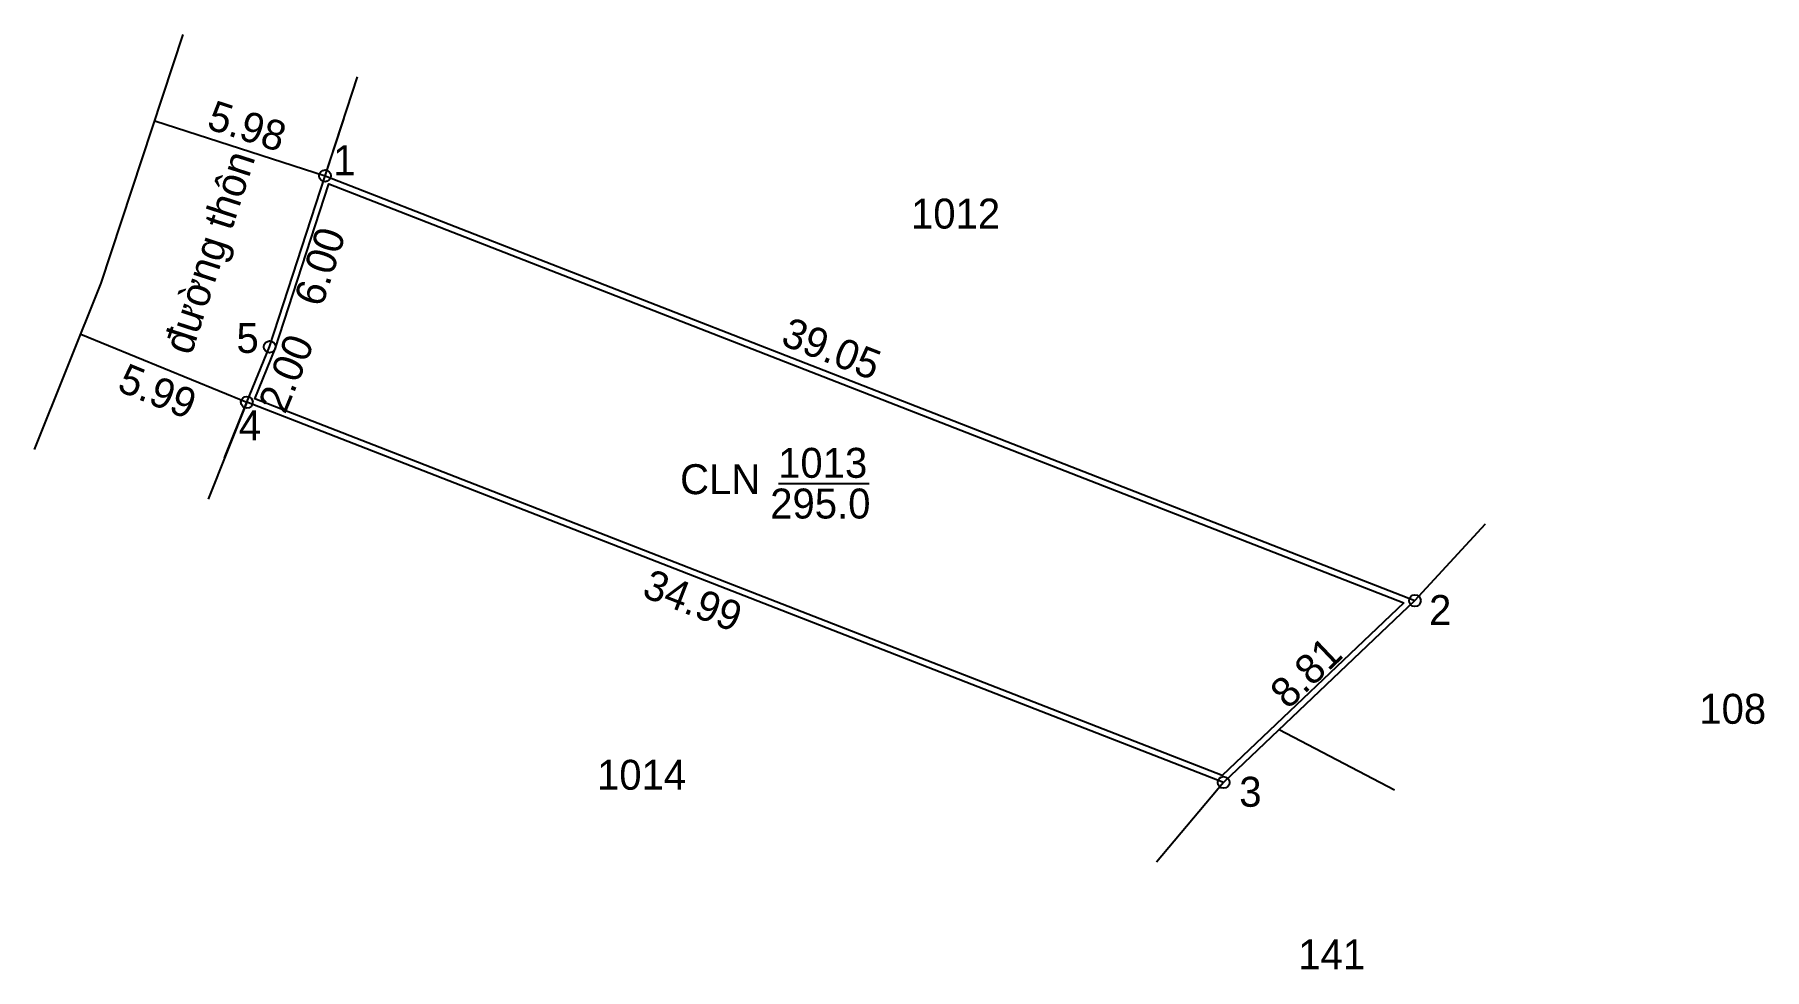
# Model space of a CAD drawing. Extents: x 547622.2 to 547680, y 1837559.9 to 1837591.1.
import ezdxf

# ---------------------------------------------------------------- set-up
doc = ezdxf.new("R2010")
doc.units = 0
for name, color, linetype in [('CanhThua', 7, 'Continuous'), ('ChieuDaiCanhThua', 7, 'Continuous'), ('Level 1', 7, 'Continuous'), ('Level 2', 7, 'Continuous'), ('Level 23', 7, 'Continuous'), ('MocDinhThua', 7, 'Continuous'), ('NhanDiaChinhThua', 7, 'Continuous'), ('RauThua', 7, 'Continuous'), ('SoHieuDinhThua', 7, 'Continuous'), ('TenChuLanCan', 7, 'Continuous')]:
    doc.layers.add(name, color=color, linetype=linetype)

msp = doc.modelspace()

# ---------------------------------------------------------------- linework, layer by layer
at = {"layer": 'CanhThua'}
for p, q in [((547626.234, 1837588.271), (547631.92, 1837586.428)), ((547630.07, 1837580.72), (547631.92, 1837586.429)), ((547630.07, 1837580.72), (547631.92, 1837586.429)), ((547631.92, 1837586.429), (547668.306, 1837572.245)), ((547623.768, 1837581.142), (547629.31, 1837578.868)), ((547629.31, 1837578.868), (547630.07, 1837580.72)), ((547629.31, 1837578.868), (547630.07, 1837580.72)), ((547661.919, 1837566.175), (547629.31, 1837578.868)), ((547668.306, 1837572.245), (547661.919, 1837566.175))]:
    msp.add_line(p, q, dxfattribs=at)
at = {"layer": 'Level 1'}
msp.add_line((547663.779, 1837567.943), (547667.63, 1837565.927), dxfattribs=at)
msp.add_lwpolyline([(547622.223, 1837577.293), (547624.45, 1837582.84), (547627.179, 1837591.145)], dxfattribs=at)
at = {"layer": 'Level 2'}
msp.add_lwpolyline([(547667.94, 1837572.173), (547661.873, 1837566.407), (547629.572, 1837578.98), (547630.258, 1837580.651), (547632.045, 1837586.166)], close=True, dxfattribs=at)
at = {"layer": 'Level 23'}
for p, q in [((547631.92, 1837586.429), (547632.542, 1837588.321)), ((547631.92, 1837586.429), (547631.92, 1837586.43)), ((547628.568, 1837577.013), (547629.31, 1837578.868))]:
    msp.add_line(p, q, dxfattribs=at)
at = {"layer": 'MocDinhThua'}
for centre in [(547631.92, 1837586.429), (547630.07, 1837580.72), (547629.31, 1837578.868), (547668.306, 1837572.245), (547661.919, 1837566.175)]:
    msp.add_circle(centre, 0.196, dxfattribs=at)
at = {"layer": 'NhanDiaChinhThua'}
msp.add_line((547647.058, 1837576.155), (547650.088, 1837576.155), dxfattribs=at)
at = {"layer": 'RauThua'}
for p, q in [((547631.92, 1837586.429), (547633.008, 1837589.74)), ((547629.31, 1837578.868), (547628.016, 1837575.632)), ((547668.306, 1837572.245), (547670.668, 1837574.807)), ((547661.919, 1837566.175), (547659.676, 1837563.508))]:
    msp.add_line(p, q, dxfattribs=at)

# ---------------------------------------------------------------- texts
at = {"layer": 'CanhThua'}
for s, rotation, p in [('5.98', 342.0451, (547627.931, 1837588.018)), ('5.99', 337.68836, (547624.938, 1837579.271))]:
    msp.add_text(s, height=1, rotation=rotation, dxfattribs=at).set_placement(p)
at = {"layer": 'ChieuDaiCanhThua'}
for s, rotation, p in [('6.00', 72.0451, (547631.82, 1837582.012)), ('39.05', 338.70316, (547647.093, 1837580.804)), ('2.00', 67.68836, (547630.587, 1837578.441)), ('34.99', 338.73161, (547642.459, 1837572.394)), ('8.81', 43.54228, (547664.069, 1837568.587))]:
    msp.add_text(s, height=1, rotation=rotation, dxfattribs=at).set_placement(p)
at = {"layer": 'Level 1'}
msp.add_text('đường thôn', height=1, rotation=72.0451, dxfattribs=at).set_placement((547627.452, 1837580.407))
at = {"layer": 'NhanDiaChinhThua'}
for s, p in [('1013', (547647.048, 1837576.346)), ('CLN', (547643.774, 1837575.8)), ('295.0', (547646.783, 1837574.987))]:
    msp.add_text(s, height=1, dxfattribs=at).set_placement(p)
at = {"layer": 'SoHieuDinhThua'}
for s, p in [('1', (547632.192, 1837586.45)), ('5', (547628.964, 1837580.517)), ('4', (547629.043, 1837577.595)), ('2', (547668.778, 1837571.432)), ('3', (547662.442, 1837565.362))]:
    msp.add_text(s, height=1, dxfattribs=at).set_placement(p)
at = {"layer": 'TenChuLanCan'}
for s, p in [('1012', (547651.483, 1837584.668)), ('108', (547677.801, 1837568.133)), ('1014', (547641, 1837565.931)), ('141', (547664.413, 1837559.931))]:
    msp.add_text(s, height=1, dxfattribs=at).set_placement(p)

doc.saveas('drawing.dxf')
